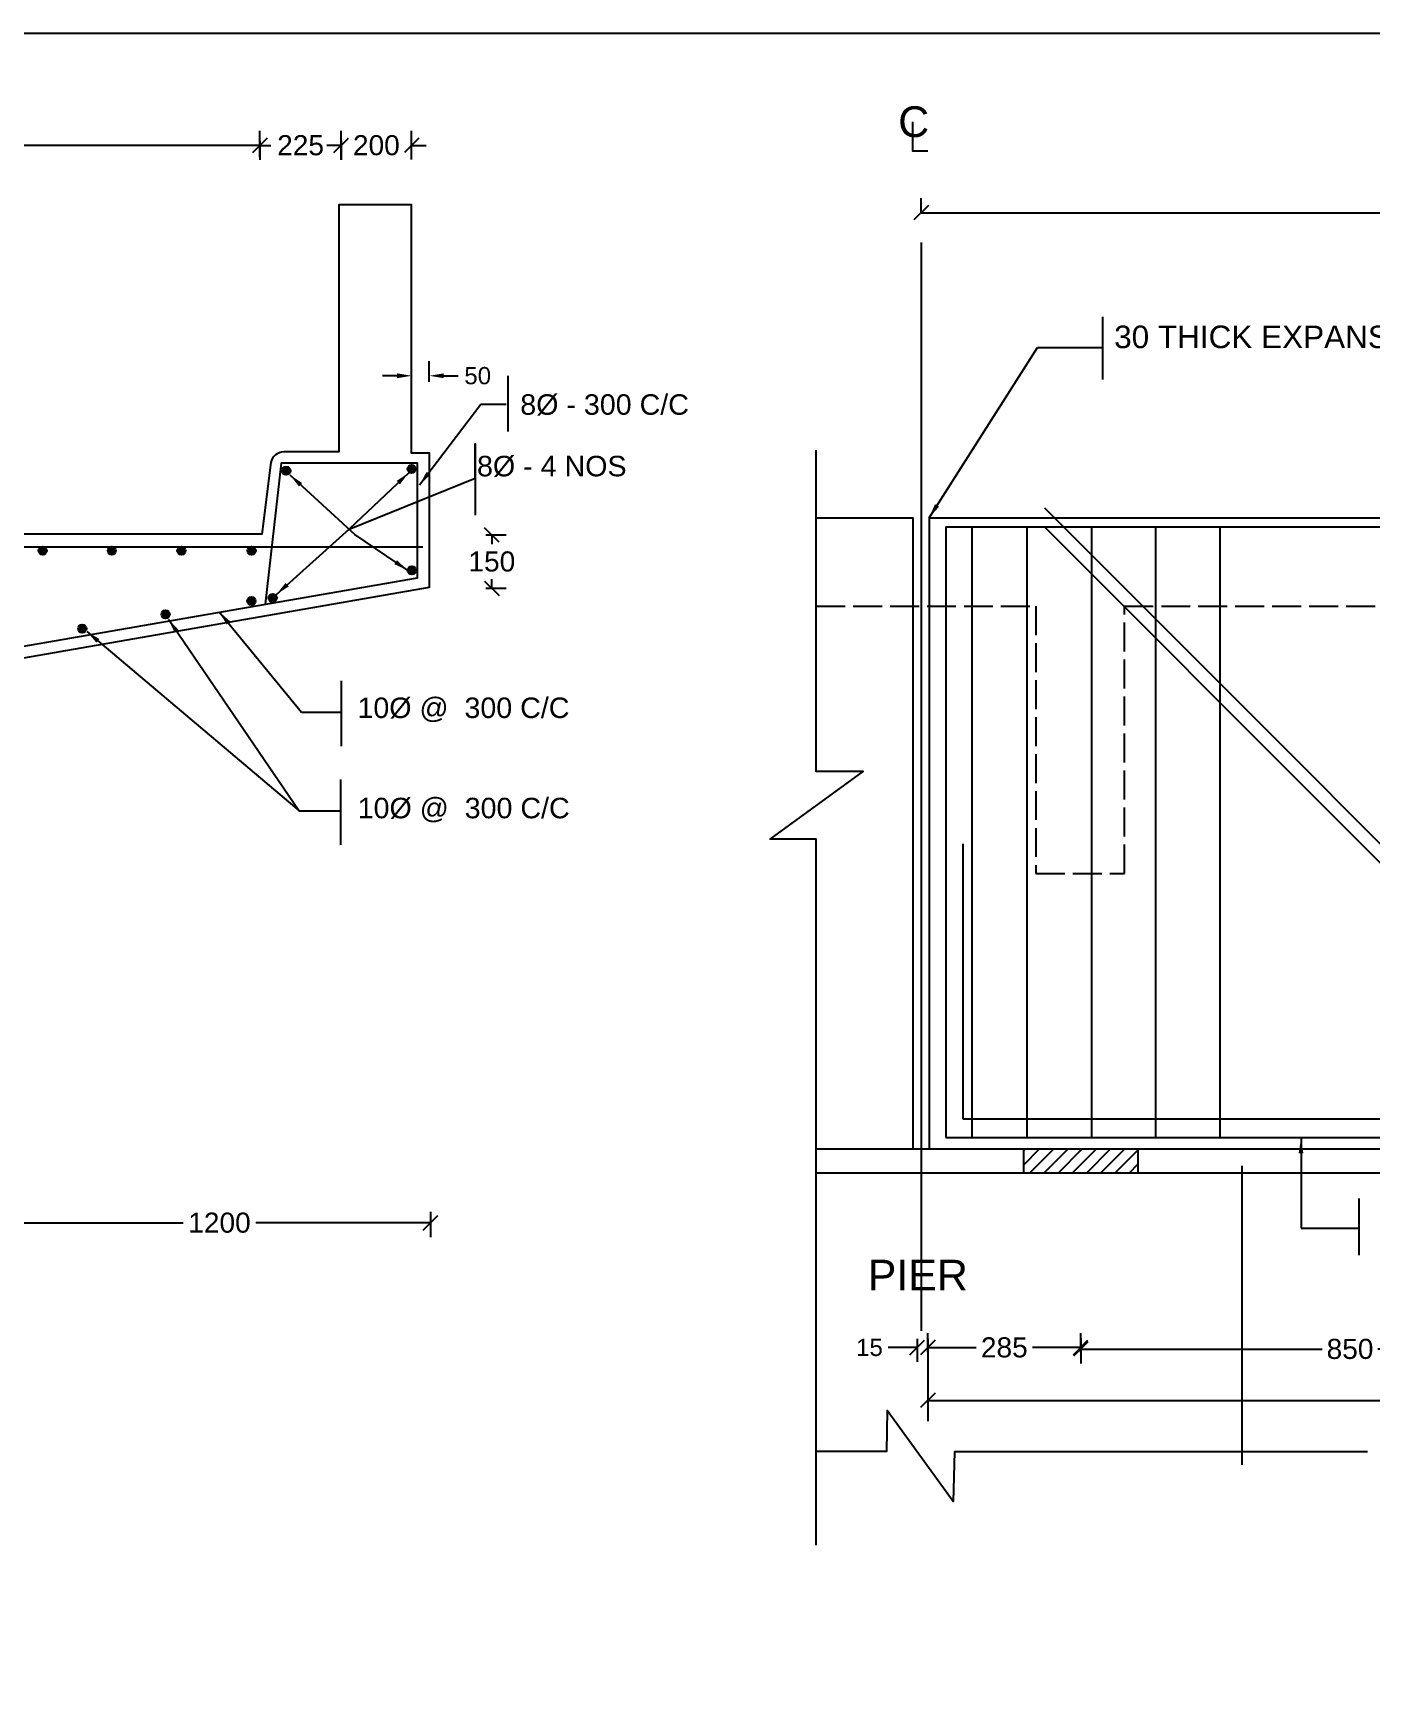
# Model space of a CAD drawing. Header units: inches. Extents: x 20279.4 to 20376.7, y 17527 to 17587.8.
# Drawn here: x 20299.27 to 20315.91, y 17567.07 to 17587.77 of the extents above; entities that cross this region are included whole.
import ezdxf

# ---------------------------------------------------------------- set-up
doc = ezdxf.new("R2010")
doc.units = ezdxf.units.IN
doc.header["$MEASUREMENT"] = 0
doc.linetypes.add('ACAD_ISO02W100', pattern=[15, 12, -3])
for name, color, linetype in [('DIMENSION', 255, 'Continuous'), ('DRAWING', 2, 'Continuous'), ('HATCH', 255, 'Continuous'), ('TEXT', 255, 'Continuous')]:
    doc.layers.add(name, color=color, linetype=linetype)
doc.styles.get("Standard").update_dxf_attribs({"font": 'arial.ttf'})
doc.dimstyles.get("Standard").update_dxf_attribs({"dimtxt": 0.18, "dimasz": 0.18, "dimexe": 0.18, "dimexo": 0.0625, "dimgap": 0.09, "dimtad": 0, "dimtih": 1, "dimtoh": 1, "dimdec": 4, "dimzin": 0, "dimdsep": 46, "dimtxsty": 'Standard', "dimcen": 0.09, "dimadec": 0, "dimazin": 0, "dimtfac": 1, "dimtdec": 4, "dimtofl": 0, "dimtmove": 0, "dimatfit": 3, "dimfxl": 1, "dimtolj": 1, "dimtzin": 0, "dimarcsym": 0})

# ---------------------------------------------------------------- blocks, each defined once
blk = doc.blocks.new('_Oblique')
at = {"color": 0, "linetype": 'ByBlock', "lineweight": -2}
blk.add_line((-0.5, -0.5), (0.5, 0.5), dxfattribs=at)
blk = doc.blocks.new('*D6')
at = {"layer": 'Defpoints', "color": 0, "transparency": 16777216}
for p in [(20302.09, 17586.373), (20302.09, 17586.169), (20283.348, 17585.936)]:
    blk.add_point(p, dxfattribs=at)
at = {"layer": 'DIMENSION', "color": 0, "lineweight": -2, "transparency": 16777216}
for p, q in [((20283.348, 17585.999), (20283.348, 17586.553)), ((20302.09, 17586.232), (20302.09, 17586.553)), ((20283.348, 17586.373), (20292.144, 17586.373)), ((20302.09, 17586.373), (20293.294, 17586.373))]:
    blk.add_line(p, q, dxfattribs=at)
at = {"layer": 'DIMENSION', "color": 0, "lineweight": -2, "transparency": 16777216, "xscale": 0.18, "yscale": 0.18, "zscale": 0.18, "rotation": 180}
blk.add_blockref('_Oblique', (20283.348, 17586.373), dxfattribs=at)
at = {"layer": 'DIMENSION', "color": 0, "lineweight": -2, "transparency": 16777216, "xscale": 0.18, "yscale": 0.18, "zscale": 0.18}
blk.add_blockref('_Oblique', (20302.09, 17586.373), dxfattribs=at)
at = {"layer": 'DIMENSION', "color": 0, "transparency": 16777216, "insert": (20292.719, 17586.373), "char_height": 0.3333, "attachment_point": 5}
blk.add_mtext('\\A1;4250', dxfattribs=at)
blk = doc.blocks.new('*D7')
at = {"layer": 'Defpoints', "color": 0, "transparency": 16777216}
for p in [(20302.09, 17586.493), (20303.101, 17586.493), (20303.101, 17586.373)]:
    blk.add_point(p, dxfattribs=at)
at = {"layer": 'DIMENSION', "color": 0, "lineweight": -2, "transparency": 16777216}
for p, q in [((20302.09, 17586.43), (20302.09, 17586.193)), ((20302.09, 17586.373), (20302.226, 17586.373)), ((20303.101, 17586.373), (20302.965, 17586.373)), ((20303.101, 17586.43), (20303.101, 17586.193))]:
    blk.add_line(p, q, dxfattribs=at)
at = {"layer": 'DIMENSION', "color": 0, "lineweight": -2, "transparency": 16777216, "xscale": 0.18, "yscale": 0.18, "zscale": 0.18, "rotation": 180}
blk.add_blockref('_Oblique', (20302.09, 17586.373), dxfattribs=at)
at = {"layer": 'DIMENSION', "color": 0, "lineweight": -2, "transparency": 16777216, "xscale": 0.18, "yscale": 0.18, "zscale": 0.18}
blk.add_blockref('_Oblique', (20303.101, 17586.373), dxfattribs=at)
at = {"layer": 'DIMENSION', "color": 0, "transparency": 16777216, "insert": (20302.596, 17586.373), "char_height": 0.25, "attachment_point": 5}
blk.add_mtext('\\A1;225', dxfattribs=at)
blk = doc.blocks.new('*D8')
at = {"layer": 'Defpoints', "color": 0, "transparency": 16777216}
for p in [(20303.977, 17586.373), (20303.101, 17586.133), (20303.977, 17586.133)]:
    blk.add_point(p, dxfattribs=at)
at = {"layer": 'DIMENSION', "color": 0, "lineweight": -2, "transparency": 16777216}
for p, q in [((20303.101, 17586.195), (20303.101, 17586.553)), ((20303.977, 17586.195), (20303.977, 17586.553)), ((20303.101, 17586.373), (20302.921, 17586.373)), ((20303.977, 17586.373), (20304.157, 17586.373))]:
    blk.add_line(p, q, dxfattribs=at)
at = {"layer": 'DIMENSION', "color": 0, "lineweight": -2, "transparency": 16777216, "xscale": 0.18, "yscale": 0.18, "zscale": 0.18}
blk.add_blockref('_Oblique', (20303.101, 17586.373), dxfattribs=at)
at = {"layer": 'DIMENSION', "color": 0, "lineweight": -2, "transparency": 16777216, "xscale": 0.18, "yscale": 0.18, "zscale": 0.18, "rotation": 180}
blk.add_blockref('_Oblique', (20303.977, 17586.373), dxfattribs=at)
at = {"layer": 'DIMENSION', "color": 0, "transparency": 16777216, "insert": (20303.539, 17586.373), "char_height": 0.25, "attachment_point": 5}
blk.add_mtext('\\A1;200', dxfattribs=at)
blk = doc.blocks.new('*D12')
at = {"layer": 'Defpoints', "color": 0, "transparency": 16777216}
for p in [(20304.837, 17581.526), (20304.837, 17580.862), (20304.976, 17580.862)]:
    blk.add_point(p, dxfattribs=at)
at = {"layer": 'DIMENSION', "color": 0, "lineweight": -2, "transparency": 16777216}
for p, q in [((20304.9, 17581.526), (20305.156, 17581.526)), ((20304.976, 17581.526), (20304.976, 17581.412)), ((20304.976, 17580.862), (20304.976, 17580.976)), ((20304.9, 17580.862), (20305.156, 17580.862))]:
    blk.add_line(p, q, dxfattribs=at)
at = {"layer": 'DIMENSION', "color": 0, "lineweight": -2, "transparency": 16777216, "xscale": 0.18, "yscale": 0.18, "zscale": 0.18}
for p, rotation in [((20304.976, 17581.526), 90), ((20304.976, 17580.862), 270)]:
    blk.add_blockref('_Oblique', p, dxfattribs=dict(at, rotation=rotation))
at = {"layer": 'DIMENSION', "color": 0, "transparency": 16777216, "insert": (20304.976, 17581.194), "char_height": 0.25, "attachment_point": 5}
blk.add_mtext('\\A1;150', dxfattribs=at)
blk = doc.blocks.new('*D13')
at = {"layer": 'Defpoints', "color": 0, "transparency": 16777216}
for p in [(20304.197, 17583.506), (20303.977, 17583.367), (20304.197, 17583.367)]:
    blk.add_point(p, dxfattribs=at)
at = {"layer": 'DIMENSION', "color": 0, "lineweight": -2, "transparency": 16777216}
for p, q in [((20303.977, 17583.43), (20303.977, 17583.686)), ((20304.197, 17583.43), (20304.197, 17583.686)), ((20303.797, 17583.506), (20303.617, 17583.506)), ((20304.377, 17583.506), (20304.557, 17583.506))]:
    blk.add_line(p, q, dxfattribs=at)
at = {"layer": 'DIMENSION', "color": 0, "transparency": 16777216}
for points in [[(20303.797, 17583.536), (20303.797, 17583.476), (20303.977, 17583.506)], [(20304.377, 17583.536), (20304.377, 17583.476), (20304.197, 17583.506)]]:
    blk.add_solid(points, dxfattribs=at)
at = {"layer": 'DIMENSION', "color": 0, "transparency": 16777216, "insert": (20304.8, 17583.506), "char_height": 0.2143, "attachment_point": 5}
blk.add_mtext('\\A1;50', dxfattribs=at)
blk = doc.blocks.new('*D22')
at = {"layer": 'Defpoints', "color": 0, "transparency": 16777216}
for p in [(20298.961, 17573.165), (20304.213, 17573.165), (20304.213, 17572.967)]:
    blk.add_point(p, dxfattribs=at)
at = {"layer": 'DIMENSION', "color": 0, "lineweight": -2, "transparency": 16777216}
for p, q in [((20298.961, 17573.102), (20298.961, 17572.787)), ((20304.213, 17573.102), (20304.213, 17572.787)), ((20298.961, 17572.967), (20301.136, 17572.967)), ((20304.213, 17572.967), (20302.038, 17572.967))]:
    blk.add_line(p, q, dxfattribs=at)
at = {"layer": 'DIMENSION', "color": 0, "lineweight": -2, "transparency": 16777216, "xscale": 0.18, "yscale": 0.18, "zscale": 0.18, "rotation": 180}
blk.add_blockref('_Oblique', (20298.961, 17572.967), dxfattribs=at)
at = {"layer": 'DIMENSION', "color": 0, "lineweight": -2, "transparency": 16777216, "xscale": 0.18, "yscale": 0.18, "zscale": 0.18}
blk.add_blockref('_Oblique', (20304.213, 17572.967), dxfattribs=at)
at = {"layer": 'DIMENSION', "color": 0, "transparency": 16777216, "insert": (20301.587, 17572.967), "char_height": 0.25, "attachment_point": 5}
blk.add_mtext('\\A1;1200', dxfattribs=at)
blk = doc.blocks.new('*D34')
at = {"layer": 'Defpoints', "color": 0, "transparency": 16777216}
for p in [(20350.869, 17585.535), (20310.319, 17585.477), (20350.869, 17585.477)]:
    blk.add_point(p, dxfattribs=at)
at = {"layer": 'DIMENSION', "color": 0, "lineweight": -2, "transparency": 16777216}
for p, q in [((20310.319, 17585.539), (20310.319, 17585.715)), ((20350.869, 17585.539), (20350.869, 17585.715)), ((20310.319, 17585.535), (20328.911, 17585.535)), ((20350.869, 17585.535), (20330.276, 17585.535))]:
    blk.add_line(p, q, dxfattribs=at)
at = {"layer": 'DIMENSION', "color": 0, "lineweight": -2, "transparency": 16777216, "xscale": 0.18, "yscale": 0.18, "zscale": 0.18, "rotation": 180}
blk.add_blockref('_Oblique', (20310.319, 17585.535), dxfattribs=at)
at = {"layer": 'DIMENSION', "color": 0, "lineweight": -2, "transparency": 16777216, "xscale": 0.18, "yscale": 0.18, "zscale": 0.18}
blk.add_blockref('_Oblique', (20350.869, 17585.535), dxfattribs=at)
at = {"layer": 'DIMENSION', "color": 0, "transparency": 16777216, "insert": (20329.593, 17585.535), "char_height": 0.3333, "attachment_point": 5}
blk.add_mtext('\\A1;16000', dxfattribs=at)
blk = doc.blocks.new('*D25')
at = {"layer": 'Defpoints', "color": 0, "transparency": 16777216}
for p in [(20310.269, 17571.585), (20310.402, 17571.585), (20310.402, 17571.415)]:
    blk.add_point(p, dxfattribs=at)
at = {"layer": 'DIMENSION', "color": 0, "lineweight": -2, "transparency": 16777216}
for p, q in [((20310.269, 17571.522), (20310.269, 17571.235)), ((20310.402, 17571.522), (20310.402, 17571.235)), ((20310.269, 17571.415), (20309.909, 17571.415)), ((20310.402, 17571.415), (20310.582, 17571.415))]:
    blk.add_line(p, q, dxfattribs=at)
at = {"layer": 'DIMENSION', "color": 0, "lineweight": -2, "transparency": 16777216, "xscale": 0.18, "yscale": 0.18, "zscale": 0.18}
blk.add_blockref('_Oblique', (20310.269, 17571.415), dxfattribs=at)
at = {"layer": 'DIMENSION', "color": 0, "lineweight": -2, "transparency": 16777216, "xscale": 0.18, "yscale": 0.18, "zscale": 0.18, "rotation": 180}
blk.add_blockref('_Oblique', (20310.402, 17571.415), dxfattribs=at)
at = {"layer": 'DIMENSION', "color": 0, "transparency": 16777216, "insert": (20309.675, 17571.415), "char_height": 0.2143, "attachment_point": 5}
blk.add_mtext('\\A1;15', dxfattribs=at)
blk = doc.blocks.new('*D26')
at = {"layer": 'Defpoints', "color": 0, "transparency": 16777216}
for p in [(20310.402, 17571.292), (20312.304, 17571.415), (20312.304, 17571.292)]:
    blk.add_point(p, dxfattribs=at)
at = {"layer": 'DIMENSION', "color": 0, "lineweight": -2, "transparency": 16777216}
for p, q in [((20310.402, 17571.355), (20310.402, 17571.595)), ((20312.304, 17571.355), (20312.304, 17571.595)), ((20310.402, 17571.415), (20311.002, 17571.415)), ((20312.304, 17571.415), (20311.703, 17571.415))]:
    blk.add_line(p, q, dxfattribs=at)
at = {"layer": 'DIMENSION', "color": 0, "lineweight": -2, "transparency": 16777216, "xscale": 0.18, "yscale": 0.18, "zscale": 0.18, "rotation": 180}
blk.add_blockref('_Oblique', (20310.402, 17571.415), dxfattribs=at)
at = {"layer": 'DIMENSION', "color": 0, "lineweight": -2, "transparency": 16777216, "xscale": 0.18, "yscale": 0.18, "zscale": 0.18}
blk.add_blockref('_Oblique', (20312.304, 17571.415), dxfattribs=at)
at = {"layer": 'DIMENSION', "color": 0, "transparency": 16777216, "insert": (20311.353, 17571.415), "char_height": 0.25, "attachment_point": 5}
blk.add_mtext('\\A1;285', dxfattribs=at)
blk = doc.blocks.new('*D27')
at = {"layer": 'Defpoints', "color": 0, "transparency": 16777216}
for p in [(20312.304, 17571.595), (20319.006, 17571.595), (20319.006, 17571.396)]:
    blk.add_point(p, dxfattribs=at)
at = {"layer": 'DIMENSION', "color": 0, "lineweight": -2, "transparency": 16777216}
for p, q in [((20312.304, 17571.532), (20312.304, 17571.216)), ((20319.006, 17571.532), (20319.006, 17571.216)), ((20312.304, 17571.396), (20315.308, 17571.396)), ((20319.006, 17571.396), (20316.002, 17571.396))]:
    blk.add_line(p, q, dxfattribs=at)
at = {"layer": 'DIMENSION', "color": 0, "lineweight": -2, "transparency": 16777216, "xscale": 0.18, "yscale": 0.18, "zscale": 0.18, "rotation": 180}
blk.add_blockref('_Oblique', (20312.304, 17571.396), dxfattribs=at)
at = {"layer": 'DIMENSION', "color": 0, "lineweight": -2, "transparency": 16777216, "xscale": 0.18, "yscale": 0.18, "zscale": 0.18}
blk.add_blockref('_Oblique', (20319.006, 17571.396), dxfattribs=at)
at = {"layer": 'DIMENSION', "color": 0, "transparency": 16777216, "insert": (20315.655, 17571.396), "char_height": 0.25, "attachment_point": 5}
blk.add_mtext('\\A1;850', dxfattribs=at)
blk = doc.blocks.new('*D33')
at = {"layer": 'Defpoints', "color": 0, "transparency": 16777216}
for p in [(20310.402, 17571.42), (20333.409, 17571.42), (20333.409, 17570.757)]:
    blk.add_point(p, dxfattribs=at)
at = {"layer": 'DIMENSION', "color": 0, "lineweight": -2, "transparency": 16777216}
for p, q in [((20310.402, 17571.358), (20310.402, 17570.577)), ((20333.409, 17571.358), (20333.409, 17570.577)), ((20310.402, 17570.757), (20316.939, 17570.757)), ((20333.409, 17570.757), (20326.872, 17570.757))]:
    blk.add_line(p, q, dxfattribs=at)
at = {"layer": 'DIMENSION', "color": 0, "lineweight": -2, "transparency": 16777216, "xscale": 0.18, "yscale": 0.18, "zscale": 0.18, "rotation": 180}
blk.add_blockref('_Oblique', (20310.402, 17570.757), dxfattribs=at)
at = {"layer": 'DIMENSION', "color": 0, "lineweight": -2, "transparency": 16777216, "xscale": 0.18, "yscale": 0.18, "zscale": 0.18}
blk.add_blockref('_Oblique', (20333.409, 17570.757), dxfattribs=at)
at = {"layer": 'DIMENSION', "color": 0, "transparency": 16777216, "insert": (20321.905, 17570.757), "char_height": 0.25, "attachment_point": 5}
blk.add_mtext('\\A1;4000 (10{\\fArial|b0|i0|c0|p32;Ø 4 LEGGED STIRRUPES @ 200 C/C - 20 Nos ) (S1)}', dxfattribs=at)

msp = doc.modelspace()

# ---------------------------------------------------------------- hatches: boundary and pattern name
at = {"layer": 'HATCH'}
h = msp.add_hatch(color=256, dxfattribs=at)
edge = h.paths.add_edge_path()
edge.add_arc((20302.4173, 17582.32341), 0.05159, 0, 360)
h = msp.add_hatch(color=256, dxfattribs=at)
edge = h.paths.add_edge_path()
edge.add_arc((20303.97786, 17582.34578), 0.05159, 0, 360)
h = msp.add_hatch(color=256, dxfattribs=at)
edge = h.paths.add_edge_path()
edge.add_arc((20299.38681, 17581.32946), 0.05159, 0, 360)
h = msp.add_hatch(color=256, dxfattribs=at)
edge = h.paths.add_edge_path()
edge.add_arc((20300.24718, 17581.32946), 0.05159, 0, 360)
h = msp.add_hatch(color=256, dxfattribs=at)
edge = h.paths.add_edge_path()
edge.add_arc((20301.11327, 17581.32946), 0.05159, 0, 360)
h = msp.add_hatch(color=256, dxfattribs=at)
edge = h.paths.add_edge_path()
edge.add_arc((20301.98559, 17581.32946), 0.05159, 0, 360)
h = msp.add_hatch(color=256, dxfattribs=at)
edge = h.paths.add_edge_path()
edge.add_arc((20303.97922, 17581.08521), 0.05159, 0, 360)
h = msp.add_hatch(color=256, dxfattribs=at)
edge = h.paths.add_edge_path()
edge.add_arc((20301.98431, 17580.70386), 0.05159, 0, 360)
h = msp.add_hatch(color=256, dxfattribs=at)
edge = h.paths.add_edge_path()
edge.add_arc((20302.24906, 17580.74262), 0.05159, 0, 360)
h = msp.add_hatch(color=256, dxfattribs=at)
edge = h.paths.add_edge_path()
edge.add_arc((20300.91586, 17580.53753), 0.05159, 0, 360)
h = msp.add_hatch(color=256, dxfattribs=at)
edge = h.paths.add_edge_path()
edge.add_arc((20299.8792, 17580.35873), 0.05159, 0, 360)
h = msp.add_hatch(dxfattribs=at)
h.set_pattern_fill('ANSI31', color=256, style=0)
h.set_pattern_definition([(45, (970.83122, -1598.95918), (-0.08838834765, 0.08838834765), [])])
h.paths.add_polyline_path([(20313.01365, 17573.88714), (20311.59029, 17573.88714), (20311.59029, 17573.59005), (20313.01365, 17573.59005)])

# ---------------------------------------------------------------- linework, layer by layer
at = {"layer": 'DIMENSION'}
for points in [[(20310.40042, 17586.29946), (20310.21616, 17586.29946), (20310.21616, 17586.66758)], [(20312.57494, 17584.23744), (20312.57494, 17583.45982)], [(20305.17462, 17583.50439), (20305.17462, 17582.81292)], [(20303.20074, 17581.59845), (20304.76973, 17582.2308), (20304.76973, 17582.66117), (20304.76973, 17581.77124)], [(20303.10062, 17579.7093), (20303.10062, 17578.89658)], [(20303.09337, 17578.48183), (20303.09337, 17577.66911)], [(20315.76296, 17573.26949), (20315.76296, 17572.5628)], [(20310.40165, 17571.29208), (20310.40165, 17570.49972)]]:
    msp.add_lwpolyline(points, dxfattribs=at)
at = {"layer": 'DRAWING'}
msp.add_lwpolyline([(20376.71507, 17527.22917), (20279.37208, 17527.22917), (20279.37208, 17587.76761), (20376.71507, 17587.76761)], close=True, dxfattribs=at)
msp.add_lwpolyline([(20298.96077, 17579.96527), (20304.20132, 17580.87451), (20304.20132, 17582.54152), (20303.97663, 17582.54152), (20303.97663, 17585.63211), (20303.07039, 17585.63211), (20303.07039, 17582.558), (20302.38828, 17582.558, 0.35222738), (20302.22399, 17582.42588), (20302.11329, 17581.53639), (20283.33907, 17581.53639)], format="xyb", dxfattribs=at)
for points in [[(20310.31913, 17585.1663), (20310.31913, 17571.62056)], [(20297.73583, 17579.89652), (20304.05147, 17580.9932), (20304.05147, 17582.41874), (20302.35633, 17582.41874), (20302.15613, 17580.66408)], [(20309.01146, 17568.95395), (20309.01146, 17577.73994), (20308.43726, 17577.73994), (20309.59545, 17578.58299), (20309.01258, 17578.58299), (20309.01258, 17582.58199)], [(20311.8545, 17581.8643), (20319.0019, 17574.71205)], [(20309.01258, 17581.74043), (20310.21497, 17581.74043), (20310.21497, 17573.88714)], [(20310.41873, 17581.74043), (20310.41873, 17573.88714)], [(20310.41873, 17581.74043), (20349.03042, 17581.74043)], [(20310.62663, 17581.62479), (20349.03042, 17581.62479)], [(20310.62663, 17581.62479), (20310.62663, 17574.02786)], [(20310.94701, 17581.62479), (20310.94701, 17574.02786)], [(20311.63127, 17581.62479), (20311.63127, 17574.02786)], [(20311.8545, 17581.62479), (20319.0019, 17574.47254), (20349.03479, 17574.47254)], [(20312.43848, 17581.62479), (20312.43848, 17574.02786)], [(20313.23351, 17581.62479), (20313.23351, 17574.02786)], [(20314.03619, 17581.62479), (20314.03619, 17574.02786)], [(20281.34144, 17581.37747), (20304.11752, 17581.37747)], [(20310.83644, 17577.68394), (20310.83644, 17574.26206)], [(20310.83644, 17574.26206), (20349.03042, 17574.26206)], [(20310.62663, 17574.02786), (20349.03042, 17574.02786)], [(20309.01146, 17573.88714), (20349.23402, 17573.88714)], [(20311.59029, 17573.88714), (20311.59029, 17573.59005)], [(20313.01365, 17573.88714), (20313.01365, 17573.59005)], [(20309.01146, 17573.59005), (20349.23402, 17573.59005)], [(20314.30734, 17573.67377), (20314.30734, 17569.95605)], [(20315.8743, 17570.11595), (20310.73221, 17570.11595), (20310.71553, 17569.49739), (20309.89396, 17570.63054), (20309.88503, 17570.12196), (20309.01146, 17570.12196)]]:
    msp.add_lwpolyline(points, dxfattribs=at)
at = {"layer": 'DRAWING', "linetype": 'ACAD_ISO02W100', "ltscale": 0.03}
msp.add_lwpolyline([(20309.01165, 17580.63867), (20311.74524, 17580.63867), (20311.74524, 17577.31453), (20312.84697, 17577.31453), (20312.84697, 17580.63867), (20338.80835, 17580.63867), (20338.80835, 17577.33011), (20339.9053, 17577.33011), (20339.9053, 17580.63867), (20349.03479, 17580.63867)], dxfattribs=at)
at = {"layer": 'DRAWING'}
for centre in [(20302.4173, 17582.32341), (20303.97786, 17582.34578), (20299.38681, 17581.32946), (20300.24718, 17581.32946), (20301.11327, 17581.32946), (20301.98559, 17581.32946), (20303.97922, 17581.08521), (20301.98431, 17580.70386), (20302.24906, 17580.74262), (20300.91586, 17580.53753), (20299.8792, 17580.35873)]:
    msp.add_circle(centre, 0.05159, dxfattribs=at)

# ---------------------------------------------------------------- texts
at = {"layer": 'TEXT', "attachment_point": 1}
for s, insert, char_height, width in [('{\\fArial|b0|i0|c0|p32;C}', (20310.03235, 17586.85865), 0.3825, 6.4607903), ('{\\fArial|b0|i0|c0|p32;30 THICK EXPANSION JOINT}', (20312.71972, 17584.13024), 0.2805, 8.0637071), ('{\\fArial|b0|i0|c0|p32;8Ø - 300 C/C}', (20305.32976, 17583.27578), 0.255, 4.3071936), ('{\\fArial|b0|i0|c0|p32;8Ø - 4 NOS}', (20304.79153, 17582.50998), 0.255, 4.3071936), ('{\\fArial|b0|i0|c0|p32;10Ø @  300 C/C }', (20303.30346, 17579.50235), 0.255, 4.3071936), ('{\\fArial|b0|i0|c0|p32;10Ø @  300 C/C }', (20303.30638, 17578.255), 0.255, 4.3071936), ('{\\fArial|b0|i0|c0|p32;PIER}', (20309.65328, 17572.50687), 0.3825, 10.9959643)]:
    msp.add_mtext(s, dxfattribs=dict(at, insert=insert, char_height=char_height, width=width))

# ---------------------------------------------------------------- dimensions: what is measured, and where the dimension line sits
at = {"layer": 'DIMENSION'}
for base, p1, p2, text, override, picture, middle in [((20302.09022, 17586.37338), (20283.34802, 17585.93613), (20302.09022, 17586.16915), '4250', {"dimtxt": 0.333333, "dimgap": 0.071429, "dimblk1": 'Oblique', "dimblk2": 'Oblique', "dimsah": 1}, '*D6', (20292.71912, 17586.37338)), ((20303.97663, 17586.37338), (20303.101, 17586.13292), (20303.97663, 17586.13292), '200', {"dimtxt": 0.25, "dimblk1": 'Oblique', "dimblk2": 'Oblique', "dimsah": 1}, '*D8', (20303.53882, 17586.37338)), ((20303.101, 17586.37338), (20302.09022, 17586.49286), (20303.101, 17586.49286), '225', {"dimtxt": 0.25, "dimblk1": 'Oblique', "dimblk2": 'Oblique', "dimsah": 1}, '*D7', (20302.59561, 17586.37338)), ((20333.40874, 17570.7569), (20310.40165, 17571.4203), (20333.40874, 17571.4203), '4000 (10{\\fArial|b0|i0|c0|p32;Ø 4 LEGGED STIRRUPES @ 200 C/C - 20 Nos ) (S1)}', {"dimtxt": 0.25, "dimgap": 0.071429, "dimblk1": 'Oblique', "dimblk2": 'Oblique', "dimsah": 1}, '*D33', (20321.9052, 17570.7569)), ((20304.21331, 17572.96701), (20298.96077, 17573.16465), (20304.21331, 17573.16465), '1200', {"dimtxt": 0.25, "dimblk1": 'Oblique', "dimblk2": 'Oblique', "dimsah": 1}, '*D22', (20301.58704, 17572.96701)), ((20312.30359, 17571.41491), (20310.40165, 17571.29208), (20312.30359, 17571.29208), '285', {"dimtxt": 0.25, "dimgap": 0.071429, "dimblk1": 'Oblique', "dimblk2": 'Oblique', "dimsah": 1}, '*D26', (20311.35262, 17571.41491)), ((20319.00638, 17571.39643), (20312.30359, 17571.59491), (20319.00638, 17571.59491), '850', {"dimtxt": 0.25, "dimgap": 0.071429, "dimblk1": 'Oblique', "dimblk2": 'Oblique', "dimsah": 1}, '*D27', (20315.65498, 17571.39643))]:
    dim = msp.add_linear_dim(base=base, p1=p1, p2=p2, text=text, dimstyle='Standard', override=override, dxfattribs=at)
    dim.commit()
    dim.dimension.update_dxf_attribs({"geometry": picture, "text_midpoint": middle})
for base, p1, p2, text, override, picture, middle in [((20350.86941, 17585.5348), (20310.31913, 17585.47665), (20350.86941, 17585.47665), '16000', {"dimtxt": 0.333333, "dimgap": 0.071429, "dimblk1": 'Oblique', "dimblk2": 'Oblique', "dimsah": 1}, '*D34', (20329.59318, 17585.5348)), ((20310.40165, 17571.41491), (20310.26917, 17571.58461), (20310.40165, 17571.58461), '15', {"dimtxt": 0.214286, "dimblk1": 'Oblique', "dimblk2": 'Oblique', "dimsah": 1}, '*D25', (20309.67497, 17571.41491))]:
    dim = msp.add_linear_dim(base=base, p1=p1, p2=p2, text=text, dimstyle='Standard', override=override, dxfattribs=at)
    dim.commit()
    dim.dimension.update_dxf_attribs({"geometry": picture, "text_midpoint": middle, "dimtype": 160})
dim = msp.add_aligned_dim(p1=(20303.97663, 17583.36735), p2=(20304.19723, 17583.36735), distance=0.13833, text='50', dimstyle='Standard', override={"dimtxt": 0.214286}, dxfattribs=at)
dim.commit()
dim.dimension.update_dxf_attribs({"geometry": '*D13', "text_midpoint": (20304.80035, 17583.50568)})
dim = msp.add_linear_dim(base=(20304.97591, 17580.86191), p1=(20304.83705, 17581.5261), p2=(20304.83705, 17580.86191), angle=90, text='150', dimstyle='Standard', override={"dimtxt": 0.25, "dimblk1": 'Oblique', "dimblk2": 'Oblique', "dimsah": 1}, dxfattribs=at)
dim.commit()
dim.dimension.update_dxf_attribs({"geometry": '*D12', "text_midpoint": (20304.97591, 17581.19401)})

# ---------------------------------------------------------------- leaders
for points in [[(20310.41873, 17581.74043), (20311.76699, 17583.8574), (20312.56323, 17583.8574)], [(20304.07777, 17582.14822), (20304.84048, 17583.15386), (20305.15413, 17583.15386)], [(20302.46346, 17582.27155), (20303.27249, 17581.53294)], [(20303.94258, 17582.29996), (20303.20418, 17581.60153)], [(20302.29575, 17580.7863), (20303.20418, 17581.60153)], [(20303.92763, 17581.08521), (20303.27249, 17581.53294)], [(20301.58378, 17580.56982), (20302.60587, 17579.3205), (20303.10062, 17579.3205)], [(20300.95056, 17580.47779), (20302.57946, 17578.09304)], [(20299.93669, 17580.324), (20302.57946, 17578.09304), (20303.09337, 17578.09304)], [(20315.0449, 17574.01314), (20315.0449, 17572.90115), (20315.76725, 17572.90115)]]:
    msp.add_leader(points, dimstyle='Standard', override={"dimgap": 0.09, "dimtad": 0}, dxfattribs=at)

doc.saveas('drawing.dxf')
